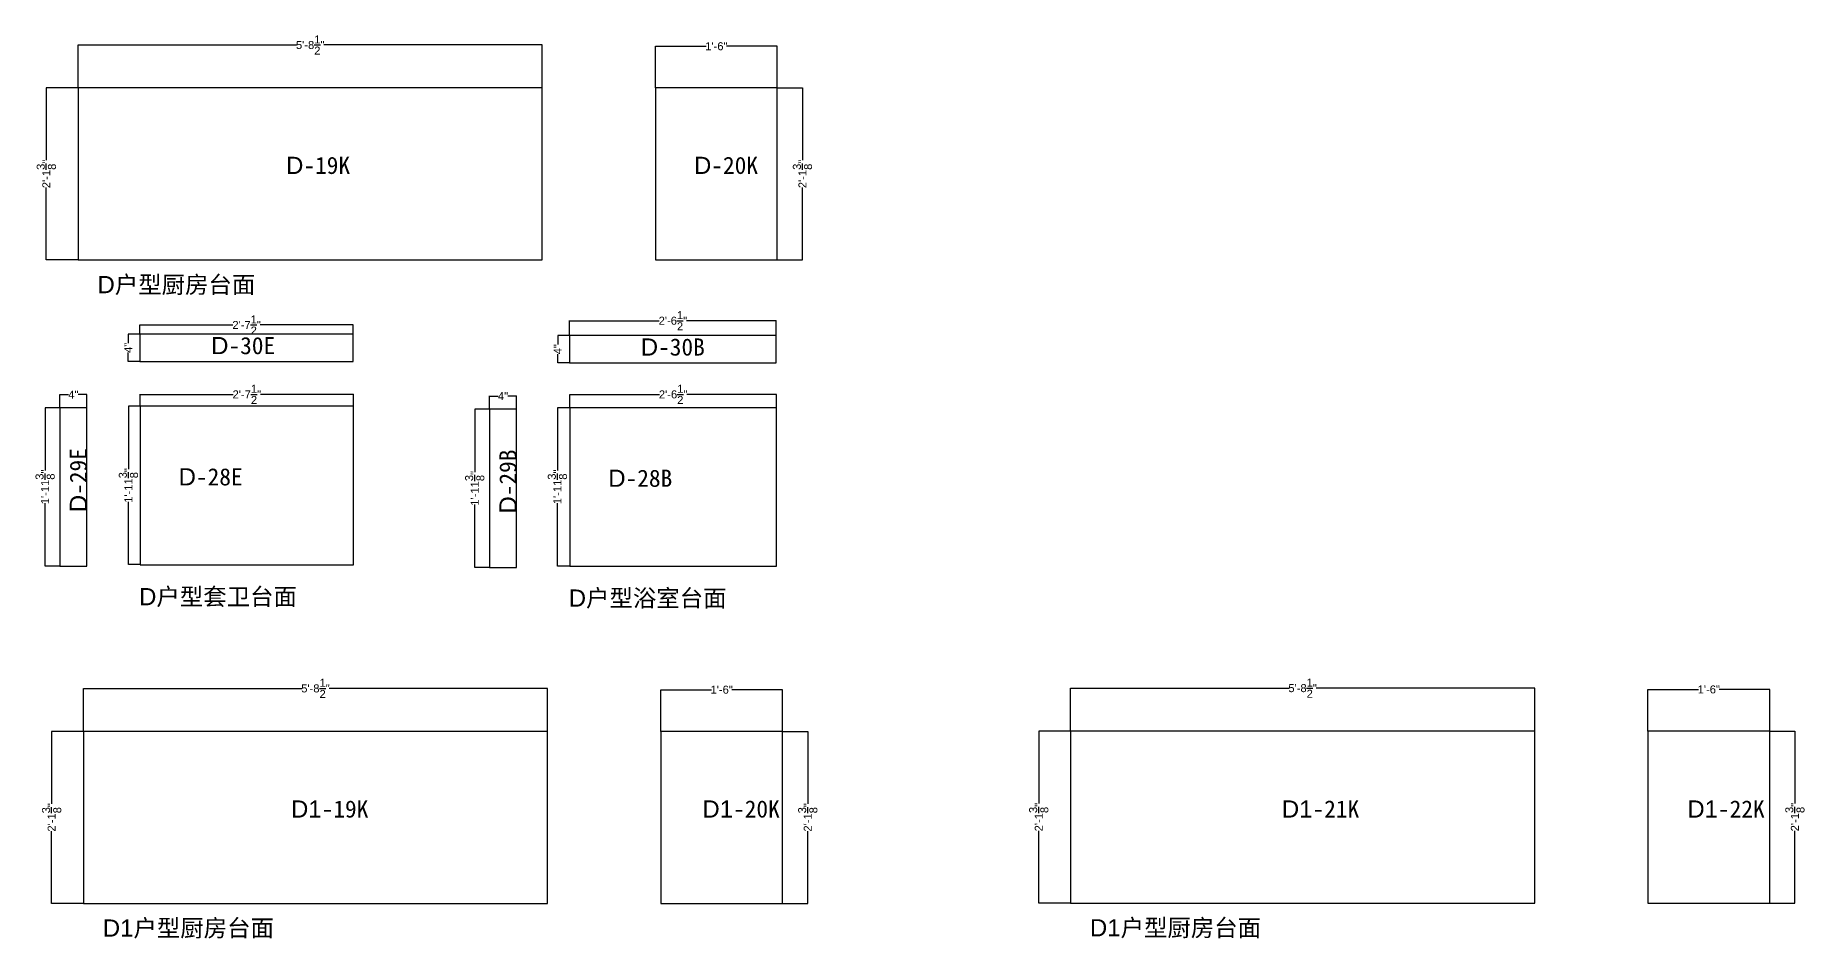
# Model space of a CAD drawing. Header units: inches. Extents: x -997106 to 39633, y -30199 to 1961.
# Drawn here: x 32912 to 39544, y -22114 to -18727 of the extents above; entities that cross this region are included whole.
import ezdxf

# ---------------------------------------------------------------- set-up
doc = ezdxf.new("R2010")
doc.units = ezdxf.units.IN
doc.header["$MEASUREMENT"] = 0
doc.layers.get('Defpoints').update_dxf_attribs({"color": 3})
doc.layers.add('编号', color=10, linetype='Continuous', plot=False)
doc.styles.get("Standard").update_dxf_attribs({"font": 'arial.ttf'})
doc.dimstyles.get("Standard").update_dxf_attribs({"dimtxt": 30, "dimasz": 1, "dimexe": 0.18, "dimexo": 0.0625, "dimgap": 0.09, "dimtad": 0, "dimtoh": 1, "dimdec": 4, "dimlfac": 0.03937, "dimzin": 0, "dimdsep": 46, "dimlunit": 4, "dimtxsty": 'Standard', "dimblk": 'ARCHTICK', "dimcen": 1, "dimadec": 0, "dimazin": 0, "dimtfac": 1, "dimtdec": 4, "dimtix": 1, "dimtofl": 0, "dimtmove": 2, "dimatfit": 3, "dimldrblk": 'ARCHTICK', "dimfxl": 1, "dimtolj": 1, "dimtzin": 0, "dimarcsym": 0})

# ---------------------------------------------------------------- blocks, each defined once
blk = doc.blocks.new('_ArchTick')
at = {"color": 0, "linetype": 'ByBlock', "const_width": 0.15}
blk.add_lwpolyline([(-0.5, -0.5), (0.5, 0.5)], dxfattribs=at)
blk = doc.blocks.new('*D384')
at = {"color": 0, "lineweight": -2, "transparency": 16777216}
for p, q in [((33072.4, -18923.7), (33072.4, -18762.5)), ((33072.4, -18762.7), (33891.5, -18762.7)), ((34812.4, -18762.7), (33993.3, -18762.7)), ((34812.4, -18923.7), (34812.4, -18762.5))]:
    blk.add_line(p, q, dxfattribs=at)
at = {"layer": 'Defpoints', "color": 0, "transparency": 16777216}
for p in [(34812.4, -18762.7), (33072.4, -18923.7), (34812.4, -18923.7)]:
    blk.add_point(p, dxfattribs=at)
at = {"color": 0, "lineweight": -2, "transparency": 16777216, "rotation": 180}
blk.add_blockref('_ArchTick', (33072.4, -18762.7), dxfattribs=at)
at = {"color": 0, "lineweight": -2, "transparency": 16777216}
blk.add_blockref('_ArchTick', (34812.4, -18762.7), dxfattribs=at)
at = {"color": 0, "transparency": 16777216, "insert": (33942.4, -18762.7), "char_height": 30, "attachment_point": 5}
blk.add_mtext('\\A1;5\'-8{\\H1x;\\S1/2;}"', dxfattribs=at)
blk = doc.blocks.new('*D385')
at = {"color": 0, "lineweight": -2, "transparency": 16777216}
for p, q in [((33072.3, -18923.7), (32953.2, -18923.7)), ((32953.3, -18923.7), (32953.3, -19195.1)), ((32953.3, -19568.7), (32953.3, -19297.3)), ((33072.3, -19568.7), (32953.2, -19568.7))]:
    blk.add_line(p, q, dxfattribs=at)
at = {"layer": 'Defpoints', "color": 0, "transparency": 16777216}
for p in [(33072.4, -18923.7), (32953.3, -19568.7), (33072.4, -19568.7)]:
    blk.add_point(p, dxfattribs=at)
at = {"color": 0, "lineweight": -2, "transparency": 16777216}
for p, rotation in [((32953.3, -18923.7), 90), ((32953.3, -19568.7), 270)]:
    blk.add_blockref('_ArchTick', p, dxfattribs=dict(at, rotation=rotation))
at = {"color": 0, "transparency": 16777216, "insert": (32953.3, -19246.2), "char_height": 30, "attachment_point": 5, "rotation": 90}
blk.add_mtext('\\A1;2\'-1{\\H1x;\\S3/8;}"', dxfattribs=at)
blk = doc.blocks.new('*D386')
at = {"color": 0, "lineweight": -2, "transparency": 16777216}
for p, q in [((35236.5, -18923.7), (35236.5, -18767.4)), ((35236.5, -18767.6), (35426.4, -18767.6)), ((35693.5, -18767.6), (35503.5, -18767.6)), ((35693.5, -18923.7), (35693.5, -18767.4))]:
    blk.add_line(p, q, dxfattribs=at)
at = {"layer": 'Defpoints', "color": 0, "transparency": 16777216}
for p in [(35693.5, -18767.6), (35236.5, -18923.7), (35693.5, -18923.7)]:
    blk.add_point(p, dxfattribs=at)
at = {"color": 0, "lineweight": -2, "transparency": 16777216, "rotation": 180}
blk.add_blockref('_ArchTick', (35236.5, -18767.6), dxfattribs=at)
at = {"color": 0, "lineweight": -2, "transparency": 16777216}
blk.add_blockref('_ArchTick', (35693.5, -18767.6), dxfattribs=at)
at = {"color": 0, "transparency": 16777216, "insert": (35465, -18767.6), "char_height": 30, "attachment_point": 5}
blk.add_mtext('\\A1;1\'-6"', dxfattribs=at)
blk = doc.blocks.new('*D387')
at = {"color": 0, "lineweight": -2, "transparency": 16777216}
for p, q in [((35693.5, -18923.7), (35787.9, -18923.7)), ((35787.7, -18923.7), (35787.7, -19195.1)), ((35787.7, -19568.7), (35787.7, -19297.3)), ((35693.5, -19568.7), (35787.9, -19568.7))]:
    blk.add_line(p, q, dxfattribs=at)
at = {"layer": 'Defpoints', "color": 0, "transparency": 16777216}
for p in [(35693.5, -18923.7), (35693.5, -19568.7), (35787.7, -19568.7)]:
    blk.add_point(p, dxfattribs=at)
at = {"color": 0, "lineweight": -2, "transparency": 16777216}
for p, rotation in [((35787.7, -18923.7), 90), ((35787.7, -19568.7), 270)]:
    blk.add_blockref('_ArchTick', p, dxfattribs=dict(at, rotation=rotation))
at = {"color": 0, "transparency": 16777216, "insert": (35787.7, -19246.2), "char_height": 30, "attachment_point": 5, "rotation": 90}
blk.add_mtext('\\A1;2\'-1{\\H1x;\\S3/8;}"', dxfattribs=at)
blk = doc.blocks.new('*D424')
at = {"color": 0, "lineweight": -2, "transparency": 16777216}
for p, q in [((33092.2, -21336.3), (33092.2, -21175.1)), ((33092.2, -21175.3), (33911.3, -21175.3)), ((34832.2, -21175.3), (34013.1, -21175.3)), ((34832.2, -21336.3), (34832.2, -21175.1))]:
    blk.add_line(p, q, dxfattribs=at)
at = {"layer": 'Defpoints', "color": 0, "transparency": 16777216}
for p in [(34832.2, -21175.3), (33092.2, -21336.4), (34832.2, -21336.4)]:
    blk.add_point(p, dxfattribs=at)
at = {"color": 0, "lineweight": -2, "transparency": 16777216, "rotation": 180}
blk.add_blockref('_ArchTick', (33092.2, -21175.3), dxfattribs=at)
at = {"color": 0, "lineweight": -2, "transparency": 16777216}
blk.add_blockref('_ArchTick', (34832.2, -21175.3), dxfattribs=at)
at = {"color": 0, "transparency": 16777216, "insert": (33962.2, -21175.3), "char_height": 30, "attachment_point": 5}
blk.add_mtext('\\A1;5\'-8{\\H1x;\\S1/2;}"', dxfattribs=at)
blk = doc.blocks.new('*D425')
at = {"color": 0, "lineweight": -2, "transparency": 16777216}
for p, q in [((33092.2, -21336.4), (32973, -21336.4)), ((32973.2, -21336.4), (32973.2, -21607.8)), ((32973.2, -21981.4), (32973.2, -21710)), ((33092.2, -21981.4), (32973, -21981.4))]:
    blk.add_line(p, q, dxfattribs=at)
at = {"layer": 'Defpoints', "color": 0, "transparency": 16777216}
for p in [(33092.2, -21336.4), (32973.2, -21981.4), (33092.2, -21981.4)]:
    blk.add_point(p, dxfattribs=at)
at = {"color": 0, "lineweight": -2, "transparency": 16777216}
for p, rotation in [((32973.2, -21336.4), 90), ((32973.2, -21981.4), 270)]:
    blk.add_blockref('_ArchTick', p, dxfattribs=dict(at, rotation=rotation))
at = {"color": 0, "transparency": 16777216, "insert": (32973.2, -21658.9), "char_height": 30, "attachment_point": 5, "rotation": 90}
blk.add_mtext('\\A1;2\'-1{\\H1x;\\S3/8;}"', dxfattribs=at)
blk = doc.blocks.new('*D426')
at = {"color": 0, "lineweight": -2, "transparency": 16777216}
for p, q in [((35256.3, -21336.3), (35256.3, -21180.1)), ((35256.3, -21180.3), (35446.3, -21180.3)), ((35713.3, -21180.3), (35523.4, -21180.3)), ((35713.3, -21336.3), (35713.3, -21180.1))]:
    blk.add_line(p, q, dxfattribs=at)
at = {"layer": 'Defpoints', "color": 0, "transparency": 16777216}
for p in [(35713.3, -21180.3), (35256.3, -21336.4), (35713.3, -21336.4)]:
    blk.add_point(p, dxfattribs=at)
at = {"color": 0, "lineweight": -2, "transparency": 16777216, "rotation": 180}
blk.add_blockref('_ArchTick', (35256.3, -21180.3), dxfattribs=at)
at = {"color": 0, "lineweight": -2, "transparency": 16777216}
blk.add_blockref('_ArchTick', (35713.3, -21180.3), dxfattribs=at)
at = {"color": 0, "transparency": 16777216, "insert": (35484.8, -21180.3), "char_height": 30, "attachment_point": 5}
blk.add_mtext('\\A1;1\'-6"', dxfattribs=at)
blk = doc.blocks.new('*D427')
at = {"color": 0, "lineweight": -2, "transparency": 16777216}
for p, q in [((35713.4, -21336.4), (35807.8, -21336.4)), ((35807.6, -21336.4), (35807.6, -21607.8)), ((35807.6, -21981.4), (35807.6, -21710)), ((35713.4, -21981.4), (35807.8, -21981.4))]:
    blk.add_line(p, q, dxfattribs=at)
at = {"layer": 'Defpoints', "color": 0, "transparency": 16777216}
for p in [(35713.3, -21336.4), (35713.3, -21981.4), (35807.6, -21981.4)]:
    blk.add_point(p, dxfattribs=at)
at = {"color": 0, "lineweight": -2, "transparency": 16777216}
for p, rotation in [((35807.6, -21336.4), 90), ((35807.6, -21981.4), 270)]:
    blk.add_blockref('_ArchTick', p, dxfattribs=dict(at, rotation=rotation))
at = {"color": 0, "transparency": 16777216, "insert": (35807.6, -21658.9), "char_height": 30, "attachment_point": 5, "rotation": 90}
blk.add_mtext('\\A1;2\'-1{\\H1x;\\S3/8;}"', dxfattribs=at)
blk = doc.blocks.new('*D428')
at = {"color": 0, "lineweight": -2, "transparency": 16777216}
for p, q in [((36792.5, -21335.3), (36792.5, -21174.1)), ((36792.5, -21174.3), (37611.6, -21174.3)), ((38532.5, -21174.3), (37713.4, -21174.3)), ((38532.5, -21335.3), (38532.5, -21174.1))]:
    blk.add_line(p, q, dxfattribs=at)
at = {"layer": 'Defpoints', "color": 0, "transparency": 16777216}
for p in [(38532.5, -21174.3), (36792.5, -21335.4), (38532.5, -21335.4)]:
    blk.add_point(p, dxfattribs=at)
at = {"color": 0, "lineweight": -2, "transparency": 16777216, "rotation": 180}
blk.add_blockref('_ArchTick', (36792.5, -21174.3), dxfattribs=at)
at = {"color": 0, "lineweight": -2, "transparency": 16777216}
blk.add_blockref('_ArchTick', (38532.5, -21174.3), dxfattribs=at)
at = {"color": 0, "transparency": 16777216, "insert": (37662.5, -21174.3), "char_height": 30, "attachment_point": 5}
blk.add_mtext('\\A1;5\'-8{\\H1x;\\S1/2;}"', dxfattribs=at)
blk = doc.blocks.new('*D429')
at = {"color": 0, "lineweight": -2, "transparency": 16777216}
for p, q in [((36792.5, -21335.4), (36673.4, -21335.4)), ((36673.5, -21335.4), (36673.5, -21606.8)), ((36673.5, -21980.4), (36673.5, -21709)), ((36792.5, -21980.4), (36673.4, -21980.4))]:
    blk.add_line(p, q, dxfattribs=at)
at = {"layer": 'Defpoints', "color": 0, "transparency": 16777216}
for p in [(36792.5, -21335.4), (36673.5, -21980.4), (36792.5, -21980.4)]:
    blk.add_point(p, dxfattribs=at)
at = {"color": 0, "lineweight": -2, "transparency": 16777216}
for p, rotation in [((36673.5, -21335.4), 90), ((36673.5, -21980.4), 270)]:
    blk.add_blockref('_ArchTick', p, dxfattribs=dict(at, rotation=rotation))
at = {"color": 0, "transparency": 16777216, "insert": (36673.5, -21657.9), "char_height": 30, "attachment_point": 5, "rotation": 90}
blk.add_mtext('\\A1;2\'-1{\\H1x;\\S3/8;}"', dxfattribs=at)
blk = doc.blocks.new('*D430')
at = {"color": 0, "lineweight": -2, "transparency": 16777216}
for p, q in [((38956.7, -21335.3), (38956.7, -21179.1)), ((38956.7, -21179.3), (39146.6, -21179.3)), ((39413.7, -21179.3), (39223.7, -21179.3)), ((39413.7, -21335.3), (39413.7, -21179.1))]:
    blk.add_line(p, q, dxfattribs=at)
at = {"layer": 'Defpoints', "color": 0, "transparency": 16777216}
for p in [(39413.7, -21179.3), (38956.7, -21335.4), (39413.7, -21335.4)]:
    blk.add_point(p, dxfattribs=at)
at = {"color": 0, "lineweight": -2, "transparency": 16777216, "rotation": 180}
blk.add_blockref('_ArchTick', (38956.7, -21179.3), dxfattribs=at)
at = {"color": 0, "lineweight": -2, "transparency": 16777216}
blk.add_blockref('_ArchTick', (39413.7, -21179.3), dxfattribs=at)
at = {"color": 0, "transparency": 16777216, "insert": (39185.2, -21179.3), "char_height": 30, "attachment_point": 5}
blk.add_mtext('\\A1;1\'-6"', dxfattribs=at)
blk = doc.blocks.new('*D431')
at = {"color": 0, "lineweight": -2, "transparency": 16777216}
for p, q in [((39413.7, -21335.4), (39508.1, -21335.4)), ((39507.9, -21335.4), (39507.9, -21606.8)), ((39507.9, -21980.4), (39507.9, -21709)), ((39413.7, -21980.4), (39508.1, -21980.4))]:
    blk.add_line(p, q, dxfattribs=at)
at = {"layer": 'Defpoints', "color": 0, "transparency": 16777216}
for p in [(39413.7, -21335.4), (39413.7, -21980.4), (39507.9, -21980.4)]:
    blk.add_point(p, dxfattribs=at)
at = {"color": 0, "lineweight": -2, "transparency": 16777216}
for p, rotation in [((39507.9, -21335.4), 90), ((39507.9, -21980.4), 270)]:
    blk.add_blockref('_ArchTick', p, dxfattribs=dict(at, rotation=rotation))
at = {"color": 0, "transparency": 16777216, "insert": (39507.9, -21657.9), "char_height": 30, "attachment_point": 5, "rotation": 90}
blk.add_mtext('\\A1;2\'-1{\\H1x;\\S3/8;}"', dxfattribs=at)
blk = doc.blocks.new('*D718')
at = {"color": 0, "lineweight": -2, "transparency": 16777216}
for p, q in [((33003.6, -20122.8), (32948.6, -20122.8)), ((32948.8, -20122.8), (32948.8, -20358.7)), ((32948.8, -20716.8), (32948.8, -20480.9)), ((33003.6, -20716.8), (32948.6, -20716.8))]:
    blk.add_line(p, q, dxfattribs=at)
at = {"layer": 'Defpoints', "color": 0, "transparency": 16777216}
for p in [(33003.7, -20122.8), (32948.8, -20716.8), (33003.7, -20716.8)]:
    blk.add_point(p, dxfattribs=at)
at = {"color": 0, "lineweight": -2, "transparency": 16777216}
for p, rotation in [((32948.8, -20122.8), 90), ((32948.8, -20716.8), 270)]:
    blk.add_blockref('_ArchTick', p, dxfattribs=dict(at, rotation=rotation))
at = {"color": 0, "transparency": 16777216, "insert": (32948.8, -20419.8), "char_height": 30, "attachment_point": 5, "rotation": 90}
blk.add_mtext('\\A1;1\'-11{\\H1x;\\S3/8;}"', dxfattribs=at)
blk = doc.blocks.new('*D719')
at = {"color": 0, "lineweight": -2, "transparency": 16777216}
for p, q in [((33003.7, -20122.7), (33003.7, -20073.5)), ((33003.7, -20073.7), (33036.8, -20073.7)), ((33105.7, -20073.7), (33072.6, -20073.7)), ((33105.7, -20122.7), (33105.7, -20073.5))]:
    blk.add_line(p, q, dxfattribs=at)
at = {"layer": 'Defpoints', "color": 0, "transparency": 16777216}
for p in [(33105.7, -20073.7), (33003.7, -20122.8), (33105.7, -20122.8)]:
    blk.add_point(p, dxfattribs=at)
at = {"color": 0, "lineweight": -2, "transparency": 16777216, "rotation": 180}
blk.add_blockref('_ArchTick', (33003.7, -20073.7), dxfattribs=at)
at = {"color": 0, "lineweight": -2, "transparency": 16777216}
blk.add_blockref('_ArchTick', (33105.7, -20073.7), dxfattribs=at)
at = {"color": 0, "transparency": 16777216, "insert": (33054.7, -20073.7), "char_height": 30, "attachment_point": 5}
blk.add_mtext('\\A1;4"', dxfattribs=at)
blk = doc.blocks.new('*D720')
at = {"color": 0, "lineweight": -2, "transparency": 16777216}
for p, q in [((33304.9, -20117.3), (33304.9, -20072.6)), ((33304.9, -20072.8), (33653.7, -20072.8)), ((34104.9, -20072.8), (33756, -20072.8)), ((34104.9, -20117.3), (34104.9, -20072.6))]:
    blk.add_line(p, q, dxfattribs=at)
at = {"layer": 'Defpoints', "color": 0, "transparency": 16777216}
for p in [(34104.9, -20072.8), (33304.9, -20117.3), (34104.9, -20117.3)]:
    blk.add_point(p, dxfattribs=at)
at = {"color": 0, "lineweight": -2, "transparency": 16777216, "rotation": 180}
blk.add_blockref('_ArchTick', (33304.9, -20072.8), dxfattribs=at)
at = {"color": 0, "lineweight": -2, "transparency": 16777216}
blk.add_blockref('_ArchTick', (34104.9, -20072.8), dxfattribs=at)
at = {"color": 0, "transparency": 16777216, "insert": (33704.9, -20072.8), "char_height": 30, "attachment_point": 5}
blk.add_mtext('\\A1;2\'-7{\\H1x;\\S1/2;}"', dxfattribs=at)
blk = doc.blocks.new('*D721')
at = {"color": 0, "lineweight": -2, "transparency": 16777216}
for p, q in [((33304.8, -20117.3), (33260.9, -20117.3)), ((33261, -20117.3), (33261, -20353.3)), ((33261, -20711.3), (33261, -20475.4)), ((33304.8, -20711.3), (33260.9, -20711.3))]:
    blk.add_line(p, q, dxfattribs=at)
at = {"layer": 'Defpoints', "color": 0, "transparency": 16777216}
for p in [(33304.9, -20117.3), (33261, -20711.3), (33304.9, -20711.3)]:
    blk.add_point(p, dxfattribs=at)
at = {"color": 0, "lineweight": -2, "transparency": 16777216}
for p, rotation in [((33261, -20117.3), 90), ((33261, -20711.3), 270)]:
    blk.add_blockref('_ArchTick', p, dxfattribs=dict(at, rotation=rotation))
at = {"color": 0, "transparency": 16777216, "insert": (33261, -20414.3), "char_height": 30, "attachment_point": 5, "rotation": 90}
blk.add_mtext('\\A1;1\'-11{\\H1x;\\S3/8;}"', dxfattribs=at)
blk = doc.blocks.new('*D722')
at = {"color": 0, "lineweight": -2, "transparency": 16777216}
for p, q in [((33304.1, -19847.2), (33260.4, -19847.2)), ((33260.6, -19847.2), (33260.6, -19880.3)), ((33304.1, -19949.2), (33260.4, -19949.2)), ((33260.6, -19949.2), (33260.6, -19916.2))]:
    blk.add_line(p, q, dxfattribs=at)
at = {"layer": 'Defpoints', "color": 0, "transparency": 16777216}
for p in [(33304.1, -19847.2), (33260.6, -19949.2), (33304.1, -19949.2)]:
    blk.add_point(p, dxfattribs=at)
at = {"color": 0, "lineweight": -2, "transparency": 16777216}
for p, rotation in [((33260.6, -19847.2), 90), ((33260.6, -19949.2), 270)]:
    blk.add_blockref('_ArchTick', p, dxfattribs=dict(at, rotation=rotation))
at = {"color": 0, "transparency": 16777216, "insert": (33260.6, -19898.2), "char_height": 30, "attachment_point": 5, "rotation": 90}
blk.add_mtext('\\A1;4"', dxfattribs=at)
blk = doc.blocks.new('*D723')
at = {"color": 0, "lineweight": -2, "transparency": 16777216}
for p, q in [((33304.1, -19847.2), (33304.1, -19812.4)), ((33304.1, -19812.6), (33653, -19812.6)), ((34104.1, -19812.6), (33755.3, -19812.6)), ((34104.1, -19847.2), (34104.1, -19812.4))]:
    blk.add_line(p, q, dxfattribs=at)
at = {"layer": 'Defpoints', "color": 0, "transparency": 16777216}
for p in [(34104.1, -19812.6), (33304.1, -19847.2), (34104.1, -19847.2)]:
    blk.add_point(p, dxfattribs=at)
at = {"color": 0, "lineweight": -2, "transparency": 16777216, "rotation": 180}
blk.add_blockref('_ArchTick', (33304.1, -19812.6), dxfattribs=at)
at = {"color": 0, "lineweight": -2, "transparency": 16777216}
blk.add_blockref('_ArchTick', (34104.1, -19812.6), dxfattribs=at)
at = {"color": 0, "transparency": 16777216, "insert": (33704.1, -19812.6), "char_height": 30, "attachment_point": 5}
blk.add_mtext('\\A1;2\'-7{\\H1x;\\S1/2;}"', dxfattribs=at)
blk = doc.blocks.new('*D1101')
at = {"color": 0, "lineweight": -2, "transparency": 16777216}
for p, q in [((34614.1, -20128.1), (34559.1, -20128.1)), ((34559.3, -20128.1), (34559.3, -20364)), ((34559.3, -20722.1), (34559.3, -20486.2)), ((34614.1, -20722.1), (34559.1, -20722.1))]:
    blk.add_line(p, q, dxfattribs=at)
at = {"layer": 'Defpoints', "color": 0, "transparency": 16777216}
for p in [(34614.2, -20128.1), (34559.3, -20722.1), (34614.2, -20722.1)]:
    blk.add_point(p, dxfattribs=at)
at = {"color": 0, "lineweight": -2, "transparency": 16777216}
for p, rotation in [((34559.3, -20128.1), 90), ((34559.3, -20722.1), 270)]:
    blk.add_blockref('_ArchTick', p, dxfattribs=dict(at, rotation=rotation))
at = {"color": 0, "transparency": 16777216, "insert": (34559.3, -20425.1), "char_height": 30, "attachment_point": 5, "rotation": 90}
blk.add_mtext('\\A1;1\'-11{\\H1x;\\S3/8;}"', dxfattribs=at)
blk = doc.blocks.new('*D1102')
at = {"color": 0, "lineweight": -2, "transparency": 16777216}
for p, q in [((34614.2, -20128), (34614.2, -20078.8)), ((34614.2, -20079), (34647.3, -20079)), ((34716.2, -20079), (34683.1, -20079)), ((34716.2, -20128), (34716.2, -20078.8))]:
    blk.add_line(p, q, dxfattribs=at)
at = {"layer": 'Defpoints', "color": 0, "transparency": 16777216}
for p in [(34716.2, -20079), (34614.2, -20128.1), (34716.2, -20128.1)]:
    blk.add_point(p, dxfattribs=at)
at = {"color": 0, "lineweight": -2, "transparency": 16777216, "rotation": 180}
blk.add_blockref('_ArchTick', (34614.2, -20079), dxfattribs=at)
at = {"color": 0, "lineweight": -2, "transparency": 16777216}
blk.add_blockref('_ArchTick', (34716.2, -20079), dxfattribs=at)
at = {"color": 0, "transparency": 16777216, "insert": (34665.2, -20079), "char_height": 30, "attachment_point": 5}
blk.add_mtext('\\A1;4"', dxfattribs=at)
blk = doc.blocks.new('*D1100')
at = {"color": 0, "lineweight": -2, "transparency": 16777216}
for p, q in [((34914.6, -19852.5), (34870.6, -19852.5)), ((34870.7, -19852.5), (34870.7, -19885.6)), ((34914.6, -19954.5), (34870.6, -19954.5)), ((34870.7, -19954.5), (34870.7, -19921.5))]:
    blk.add_line(p, q, dxfattribs=at)
at = {"layer": 'Defpoints', "color": 0, "transparency": 16777216}
for p in [(34914.6, -19852.5), (34870.7, -19954.5), (34914.6, -19954.5)]:
    blk.add_point(p, dxfattribs=at)
at = {"color": 0, "lineweight": -2, "transparency": 16777216}
for p, rotation in [((34870.7, -19852.5), 90), ((34870.7, -19954.5), 270)]:
    blk.add_blockref('_ArchTick', p, dxfattribs=dict(at, rotation=rotation))
at = {"color": 0, "transparency": 16777216, "insert": (34870.7, -19903.5), "char_height": 30, "attachment_point": 5, "rotation": 90}
blk.add_mtext('\\A1;4"', dxfattribs=at)
blk = doc.blocks.new('*D1103')
at = {"color": 0, "lineweight": -2, "transparency": 16777216}
for p, q in [((34914.6, -19850.8), (34914.6, -19796.4)), ((34914.6, -19796.6), (35251, -19796.6)), ((35689.6, -19796.6), (35353.3, -19796.6)), ((35689.6, -19852.5), (35689.6, -19796.4))]:
    blk.add_line(p, q, dxfattribs=at)
at = {"layer": 'Defpoints', "color": 0, "transparency": 16777216}
for p in [(35689.6, -19796.6), (34914.6, -19850.9), (35689.6, -19852.5)]:
    blk.add_point(p, dxfattribs=at)
at = {"color": 0, "lineweight": -2, "transparency": 16777216, "rotation": 180}
blk.add_blockref('_ArchTick', (34914.6, -19796.6), dxfattribs=at)
at = {"color": 0, "lineweight": -2, "transparency": 16777216}
blk.add_blockref('_ArchTick', (35689.6, -19796.6), dxfattribs=at)
at = {"color": 0, "transparency": 16777216, "insert": (35302.1, -19796.6), "char_height": 30, "attachment_point": 5}
blk.add_mtext('\\A1;2\'-6{\\H1x;\\S1/2;}"', dxfattribs=at)
blk = doc.blocks.new('*D1104')
at = {"color": 0, "lineweight": -2, "transparency": 16777216}
for p, q in [((34915.4, -20122.6), (34915.4, -20072.7)), ((34915.4, -20072.8), (35251.7, -20072.8)), ((35690.4, -20072.8), (35354, -20072.8)), ((35690.4, -20122.6), (35690.4, -20072.7))]:
    blk.add_line(p, q, dxfattribs=at)
at = {"layer": 'Defpoints', "color": 0, "transparency": 16777216}
for p in [(35690.4, -20072.8), (34915.4, -20122.7), (35690.4, -20122.7)]:
    blk.add_point(p, dxfattribs=at)
at = {"color": 0, "lineweight": -2, "transparency": 16777216, "rotation": 180}
blk.add_blockref('_ArchTick', (34915.4, -20072.8), dxfattribs=at)
at = {"color": 0, "lineweight": -2, "transparency": 16777216}
blk.add_blockref('_ArchTick', (35690.4, -20072.8), dxfattribs=at)
at = {"color": 0, "transparency": 16777216, "insert": (35302.9, -20072.8), "char_height": 30, "attachment_point": 5}
blk.add_mtext('\\A1;2\'-6{\\H1x;\\S1/2;}"', dxfattribs=at)
blk = doc.blocks.new('*D1105')
at = {"color": 0, "lineweight": -2, "transparency": 16777216}
for p, q in [((34915.3, -20122.7), (34869, -20122.7)), ((34869.2, -20122.7), (34869.2, -20358.6)), ((34869.2, -20716.7), (34869.2, -20480.8)), ((34915.3, -20716.7), (34869, -20716.7))]:
    blk.add_line(p, q, dxfattribs=at)
at = {"layer": 'Defpoints', "color": 0, "transparency": 16777216}
for p in [(34915.4, -20122.7), (34869.2, -20716.7), (34915.4, -20716.7)]:
    blk.add_point(p, dxfattribs=at)
at = {"color": 0, "lineweight": -2, "transparency": 16777216}
for p, rotation in [((34869.2, -20122.7), 90), ((34869.2, -20716.7), 270)]:
    blk.add_blockref('_ArchTick', p, dxfattribs=dict(at, rotation=rotation))
at = {"color": 0, "transparency": 16777216, "insert": (34869.2, -20419.7), "char_height": 30, "attachment_point": 5, "rotation": 90}
blk.add_mtext('\\A1;1\'-11{\\H1x;\\S3/8;}"', dxfattribs=at)

msp = doc.modelspace()

# ---------------------------------------------------------------- linework, layer by layer
for points in [[(33072.35734, -19568.72719), (34812.35734, -19568.72719), (34812.35734, -18923.72719), (33072.35734, -18923.72719)], [(35236.47149, -19568.72719), (35693.47149, -19568.72719), (35693.47149, -18923.72719), (35236.47149, -18923.72719)], [(33304.12165, -19949.2159), (34104.12165, -19949.2159), (34104.12165, -19847.2159), (33304.12165, -19847.2159)], [(34914.62585, -19954.52655), (35689.62585, -19954.52655), (35689.62585, -19852.52655), (34914.62585, -19852.52655)], [(33003.69728, -20716.75975), (33105.69728, -20716.75975), (33105.69728, -20122.75975), (33003.69728, -20122.75975)], [(33304.85494, -20711.34827), (34104.85494, -20711.34827), (34104.85494, -20117.34827), (33304.85494, -20117.34827)], [(34614.20148, -20722.0704), (34716.20148, -20722.0704), (34716.20148, -20128.0704), (34614.20148, -20128.0704)], [(34915.35914, -20716.65892), (35690.35914, -20716.65892), (35690.35914, -20122.65892), (34915.35914, -20122.65892)], [(33092.22475, -21981.37357), (34832.22475, -21981.37357), (34832.22475, -21336.37357), (33092.22475, -21336.37357)], [(35256.3389, -21981.37357), (35713.3389, -21981.37357), (35713.3389, -21336.37357), (35256.3389, -21336.37357)], [(36792.54079, -21980.37357), (38532.54079, -21980.37357), (38532.54079, -21335.37357), (36792.54079, -21335.37357)], [(38956.65494, -21980.37357), (39413.65494, -21980.37357), (39413.65494, -21335.37357), (38956.65494, -21335.37357)]]:
    msp.add_lwpolyline(points, close=True)

# ---------------------------------------------------------------- texts
at = {"char_height": 64.3508622, "attachment_point": 1}
for s, insert in [('D{\\fSimSun|b0|i0|c134|p2;户型厨房台面}', (33145.12474, -19628.99592)), ('D{\\fSimSun|b0|i0|c134|p2;户型套卫台面}', (33301.04971, -20799.06513)), ('D{\\fSimSun|b0|i0|c134|p2;户型浴室台面}', (34911.5539, -20804.37578)), ('D1{\\fSimSun|b0|i0|c134|p2;户型厨房台面}', (33164.99215, -22041.64231)), ('D1{\\fSimSun|b0|i0|c134|p2;户型厨房台面}', (36865.3082, -22040.64231))]:
    msp.add_mtext(s, dxfattribs=dict(at, insert=insert))
at = {"layer": '编号', "char_height": 64.3508622, "attachment_point": 1}
for s, insert in [('D{\\fSimSun|b0|i0|c134|p2;-19K}', (33851.98748, -19181.87633)), ('D{\\fSimSun|b0|i0|c134|p2;-20K}', (35381.10808, -19181.87633)), ('D{\\fSimSun|b0|i0|c134|p2;-30E}', (33571.1312, -19857.66278)), ('D{\\fSimSun|b0|i0|c134|p2;-30B}', (35181.6354, -19862.97343)), ('D{\\fSimSun|b0|i0|c134|p2;-28E}', (33449.19915, -20349.73404)), ('D{\\fSimSun|b0|i0|c134|p2;-28B}', (35059.70335, -20355.04469)), ('D1{\\fSimSun|b0|i0|c134|p2;-19K}', (33870.49771, -21595.25934)), ('D1{\\fSimSun|b0|i0|c134|p2;-20K}', (35412.56029, -21595.25934)), ('D1{\\fSimSun|b0|i0|c134|p2;-21K}', (37584.7108, -21595.25934)), ('D1{\\fSimSun|b0|i0|c134|p2;-22K}', (39104.66447, -21595.25934))]:
    msp.add_mtext(s, dxfattribs=dict(at, insert=insert))
at = {"layer": '编号', "char_height": 64.3508622, "attachment_point": 1, "rotation": 90}
for s, insert in [('D{\\fSimSun|b0|i0|c134|p2;-29E}', (33041.08305, -20514.42908)), ('D{\\fSimSun|b0|i0|c134|p2;-29B}', (34651.58725, -20519.73973))]:
    msp.add_mtext(s, dxfattribs=dict(at, insert=insert))

# ---------------------------------------------------------------- dimensions: what is measured, and where the dimension line sits
for base, p1, p2, picture, middle in [((34812.35734, -18762.66443), (33072.35734, -18923.72719), (34812.35734, -18923.72719), '*D384', (33942.35734, -18762.66443)), ((35693.47149, -18767.62777), (35236.47149, -18923.72719), (35693.47149, -18923.72719), '*D386', (35464.97149, -18767.62777)), ((35689.6258508284, -19796.6099420267), (34914.6258508284, -19850.8693486757), (35689.6258508284, -19852.5265484098), '*D1103', (35302.1258508284, -19796.6099420267)), ((34104.12165, -19812.58746), (33304.12165, -19847.2159), (34104.12165, -19847.2159), '*D723', (33704.12165, -19812.58746)), ((33105.69728, -20073.65889), (33003.69728, -20122.75975), (33105.69728, -20122.75975), '*D719', (33054.69728, -20073.65889)), ((34104.85494, -20072.78144), (33304.85494, -20117.34827), (34104.85494, -20117.34827), '*D720', (33704.85494, -20072.78144)), ((34716.20148, -20078.96954), (34614.20148, -20128.0704), (34716.20148, -20128.0704), '*D1102', (34665.20148, -20078.96954)), ((35690.3591371436, -20072.8397588551), (34915.3591371436, -20122.6589205562), (35690.3591371436, -20122.6589205562), '*D1104', (35302.8591371436, -20072.8397588551)), ((34832.22475, -21175.31081), (33092.22475, -21336.37357), (34832.22475, -21336.37357), '*D424', (33962.22475, -21175.31081)), ((38532.54079, -21174.31081), (36792.54079, -21335.37357), (38532.54079, -21335.37357), '*D428', (37662.54079, -21174.31081)), ((35713.3389, -21180.27415), (35256.3389, -21336.37357), (35713.3389, -21336.37357), '*D426', (35484.8389, -21180.27415)), ((39413.65494, -21179.27415), (38956.65494, -21335.37357), (39413.65494, -21335.37357), '*D430', (39185.15494, -21179.27415))]:
    dim = msp.add_linear_dim(base=base, p1=p1, p2=p2, dimstyle='Standard')
    dim.commit()
    dim.dimension.update_dxf_attribs({"geometry": picture, "text_midpoint": middle})
for base, p1, p2, picture, middle in [((32953.3487462648, -19568.7271873849), (33072.3573406535, -18923.7271873849), (33072.3573406535, -19568.7271873849), '*D385', (32953.3487462648, -19246.2271873849)), ((35787.7214707655, -19568.7271873849), (35693.4714911407, -18923.7271873849), (35693.4714911407, -19568.7271873849), '*D387', (35787.7214707655, -19246.2271873849)), ((33260.5859, -19949.2159), (33304.12165, -19847.2159), (33304.12165, -19949.2159), '*D722', (33260.5859, -19898.2159)), ((34870.73785, -19954.52655), (34914.62585, -19852.52655), (34914.62585, -19954.52655), '*D1100', (34870.73785, -19903.52655)), ((32948.75159, -20716.75975), (33003.69728, -20122.75975), (33003.69728, -20716.75975), '*D718', (32948.75159, -20419.75975)), ((33261.03533, -20711.34827), (33304.85494, -20117.34827), (33304.85494, -20711.34827), '*D721', (33261.03533, -20414.34827)), ((34559.25579, -20722.0704), (34614.20148, -20128.0704), (34614.20148, -20722.0704), '*D1101', (34559.25579, -20425.0704)), ((34869.16352, -20716.65892), (34915.35914, -20122.65892), (34915.35914, -20716.65892), '*D1105', (34869.16352, -20419.65892)), ((32973.216152187, -21981.3735716876), (33092.2247465757, -21336.3735716876), (33092.2247465757, -21981.3735716876), '*D425', (32973.216152187, -21658.8735716877)), ((35807.5888766877, -21981.3735716876), (35713.3388970629, -21336.3735716876), (35713.3388970629, -21981.3735716876), '*D427', (35807.5888766877, -21658.8735716877)), ((36673.532199448, -21980.3735716877), (36792.5407938367, -21335.3735716876), (36792.5407938367, -21980.3735716876), '*D429', (36673.532199448, -21657.8735716877)), ((39507.9049239487, -21980.3735716877), (39413.6549443239, -21335.3735716876), (39413.6549443239, -21980.3735716876), '*D431', (39507.9049239487, -21657.8735716877))]:
    dim = msp.add_linear_dim(base=base, p1=p1, p2=p2, angle=90, dimstyle='Standard')
    dim.commit()
    dim.dimension.update_dxf_attribs({"geometry": picture, "text_midpoint": middle})

doc.saveas('drawing.dxf')
